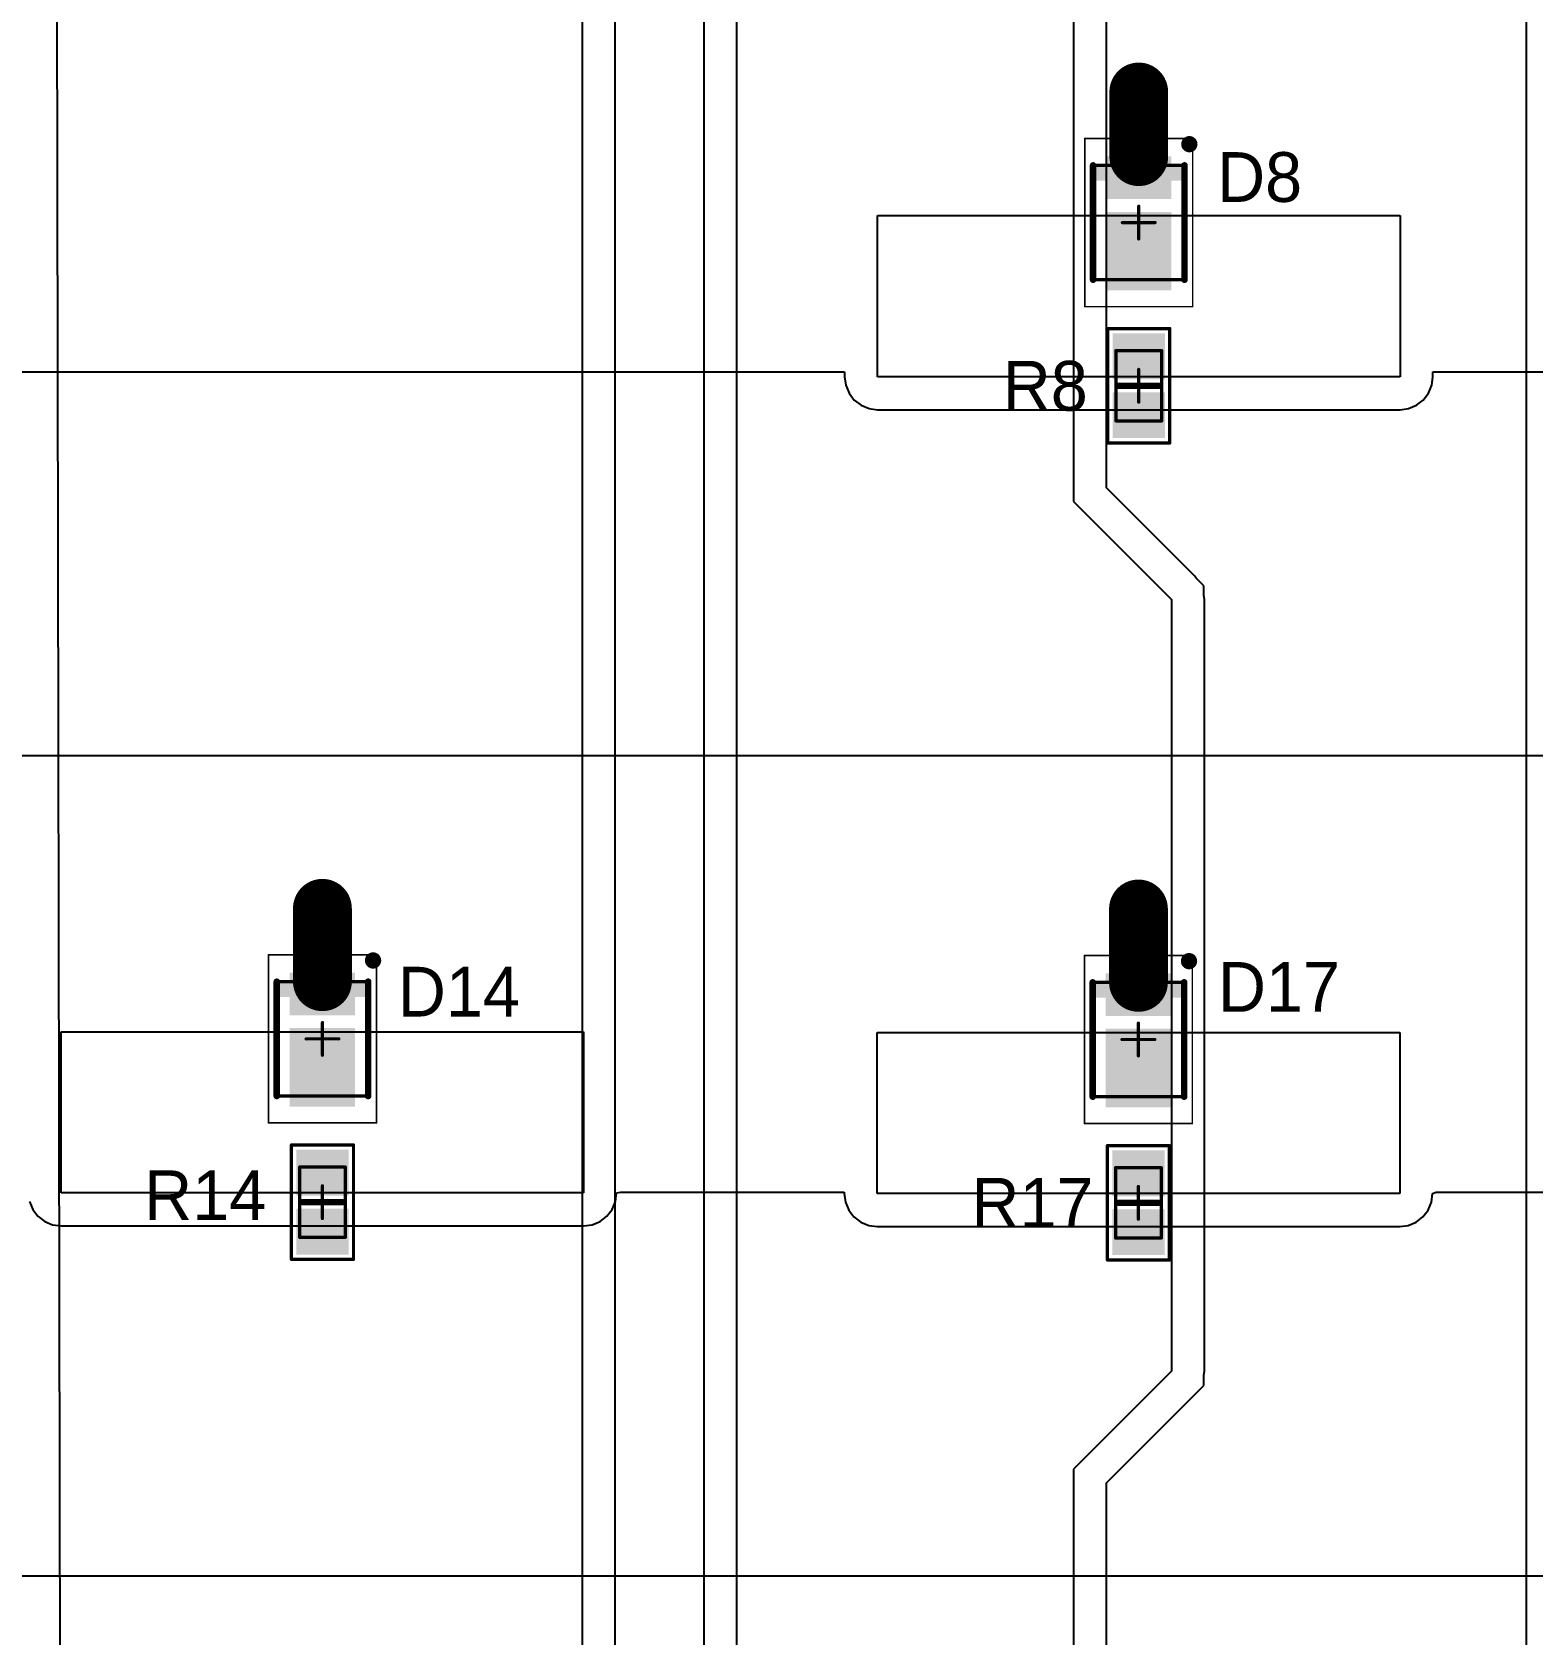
# Model space of a CAD drawing. Header units: millimetres. Extents: x -0.01 to 7.88, y -0.01 to 7.88.
# Drawn here: x 2.603 to 4.412, y 4.203 to 6.135 of the extents above; entities that cross this region are included whole.
import ezdxf

# ---------------------------------------------------------------- set-up
doc = ezdxf.new("R2010")
doc.units = ezdxf.units.MM
doc.header["$MEASUREMENT"] = 0
for name, color, linetype in [('BottomLayer', 5, 'Continuous'), ('BottomSolder', 6, 'Continuous'), ('Mechanical13', 56, 'Continuous'), ('Mechanical15', 56, 'Continuous'), ('MultiLayer', 9, 'Continuous'), ('TopLayer', 1, 'Continuous'), ('TopOverlay', 2, 'Continuous'), ('TopPaste', 8, 'Continuous'), ('TopSolder', 216, 'Continuous'), ('ViaHoleLayer', 16, 'Continuous')]:
    doc.layers.add(name, color=color, linetype=linetype)

# ---------------------------------------------------------------- blocks, each defined once
blk = doc.blocks.new('6_0805_N_28')
at = {"layer": 'Mechanical13', "const_width": 0.00394}
for points in [[(-0.0423, 0.0276), (0.0423, 0.0276)], [(-0.0423, 0.0276), (-0.0423, -0.0276)], [(0.0423, 0.0276), (0.0423, -0.0276)], [(-0.0423, -0.0276), (0.0423, -0.0276)]]:
    blk.add_lwpolyline(points, dxfattribs=at)
at = {"layer": 'Mechanical13', "const_width": 0.00197}
for points in [[(-0.0433, 0.0276, 1), (-0.0413, 0.0276, 1)], [(-0.0433, 0.0276, 1), (-0.0413, 0.0276, 1)], [(0.0413, 0.0276, 1), (0.0433, 0.0276, 1)], [(0.0413, 0.0276, 1), (0.0433, 0.0276, 1)], [(-0.0433, -0.0276, 1), (-0.0413, -0.0276, 1)], [(-0.0433, -0.0276, 1), (-0.0413, -0.0276, 1)], [(0.0413, -0.0276, 1), (0.0433, -0.0276, 1)], [(0.0413, -0.0276, 1), (0.0433, -0.0276, 1)]]:
    blk.add_lwpolyline(points, format="xyb", close=True, dxfattribs=at)
at = {"layer": 'Mechanical15', "const_width": 0.00394}
for points in [[(-0.0689, 0.0374), (0.0689, 0.0374)], [(-0.0689, 0.0374), (-0.0689, -0.0374)], [(0.0689, 0.0374), (0.0689, -0.0374)], [(0, 0.0197), (0, -0.0197)], [(-0.0197, 0), (0.0197, 0)], [(-0.0689, -0.0374), (0.0689, -0.0374)]]:
    blk.add_lwpolyline(points, dxfattribs=at)
at = {"layer": 'Mechanical15', "const_width": 0.00197}
for points in [[(-0.0699, 0.0374, 1), (-0.0679, 0.0374, 1)], [(-0.0699, 0.0374, 1), (-0.0679, 0.0374, 1)], [(0.0679, 0.0374, 1), (0.0699, 0.0374, 1)], [(0.0679, 0.0374, 1), (0.0699, 0.0374, 1)], [(-0.001, 0.0197, 1), (0.001, 0.0197, 1)], [(-0.0207, 0, 1), (-0.0187, 0, 1)], [(0.0187, 0, 1), (0.0207, 0, 1)], [(-0.001, -0.0197, 1), (0.001, -0.0197, 1)], [(-0.0699, -0.0374, 1), (-0.0679, -0.0374, 1)], [(-0.0699, -0.0374, 1), (-0.0679, -0.0374, 1)], [(0.0679, -0.0374, 1), (0.0699, -0.0374, 1)], [(0.0679, -0.0374, 1), (0.0699, -0.0374, 1)]]:
    blk.add_lwpolyline(points, format="xyb", close=True, dxfattribs=at)
at = {"layer": 'TopLayer'}
for points in [[(-0.0118, -0.0276), (-0.0118, 0.0276), (-0.0591, -0.0276), (-0.0591, 0.0276)], [(0.0591, -0.0276), (0.0591, 0.0276), (0.0118, -0.0276), (0.0118, 0.0276)]]:
    blk.add_solid(points, dxfattribs=at)
at = {"layer": 'TopOverlay', "const_width": 0.00787}
blk.add_lwpolyline([(0, 0.0236), (0, -0.0236)], dxfattribs=at)
at = {"layer": 'TopOverlay', "const_width": 0.00394}
for points in [[(-0.002, 0.0236, 1), (0.002, 0.0236, 1)], [(-0.002, -0.0236, 1), (0.002, -0.0236, 1)]]:
    blk.add_lwpolyline(points, format="xyb", close=True, dxfattribs=at)
at = {"layer": 'TopPaste'}
for points in [[(-0.0118, -0.0276), (-0.0118, 0.0276), (-0.0591, -0.0276), (-0.0591, 0.0276)], [(0.0591, -0.0276), (0.0591, 0.0276), (0.0118, -0.0276), (0.0118, 0.0276)]]:
    blk.add_solid(points, dxfattribs=at)
at = {"layer": 'TopSolder'}
for points in [[(-0.0078, -0.0316), (-0.0078, 0.0316), (-0.0631, -0.0316), (-0.0631, 0.0316)], [(0.0631, -0.0316), (0.0631, 0.0316), (0.0078, -0.0316), (0.0078, 0.0316)]]:
    blk.add_solid(points, dxfattribs=at)
blk = doc.blocks.new('6_0805_N_31')
at = {"layer": 'Mechanical13', "const_width": 0.00394}
for points in [[(-0.0423, 0.0276), (0.0423, 0.0276)], [(-0.0423, 0.0276), (-0.0423, -0.0276)], [(0.0423, 0.0276), (0.0423, -0.0276)], [(-0.0423, -0.0276), (0.0423, -0.0276)]]:
    blk.add_lwpolyline(points, dxfattribs=at)
at = {"layer": 'Mechanical13', "const_width": 0.00197}
for points in [[(-0.0433, 0.0276, 1), (-0.0413, 0.0276, 1)], [(-0.0433, 0.0276, 1), (-0.0413, 0.0276, 1)], [(0.0413, 0.0276, 1), (0.0433, 0.0276, 1)], [(0.0413, 0.0276, 1), (0.0433, 0.0276, 1)], [(-0.0433, -0.0276, 1), (-0.0413, -0.0276, 1)], [(-0.0433, -0.0276, 1), (-0.0413, -0.0276, 1)], [(0.0413, -0.0276, 1), (0.0433, -0.0276, 1)], [(0.0413, -0.0276, 1), (0.0433, -0.0276, 1)]]:
    blk.add_lwpolyline(points, format="xyb", close=True, dxfattribs=at)
at = {"layer": 'Mechanical15', "const_width": 0.00394}
for points in [[(-0.0689, 0.0374), (0.0689, 0.0374)], [(-0.0689, 0.0374), (-0.0689, -0.0374)], [(0.0689, 0.0374), (0.0689, -0.0374)], [(0, 0.0197), (0, -0.0197)], [(-0.0197, 0), (0.0197, 0)], [(-0.0689, -0.0374), (0.0689, -0.0374)]]:
    blk.add_lwpolyline(points, dxfattribs=at)
at = {"layer": 'Mechanical15', "const_width": 0.00197}
for points in [[(-0.0699, 0.0374, 1), (-0.0679, 0.0374, 1)], [(-0.0699, 0.0374, 1), (-0.0679, 0.0374, 1)], [(0.0679, 0.0374, 1), (0.0699, 0.0374, 1)], [(0.0679, 0.0374, 1), (0.0699, 0.0374, 1)], [(-0.001, 0.0197, 1), (0.001, 0.0197, 1)], [(-0.0207, 0, 1), (-0.0187, 0, 1)], [(0.0187, 0, 1), (0.0207, 0, 1)], [(-0.001, -0.0197, 1), (0.001, -0.0197, 1)], [(-0.0699, -0.0374, 1), (-0.0679, -0.0374, 1)], [(-0.0699, -0.0374, 1), (-0.0679, -0.0374, 1)], [(0.0679, -0.0374, 1), (0.0699, -0.0374, 1)], [(0.0679, -0.0374, 1), (0.0699, -0.0374, 1)]]:
    blk.add_lwpolyline(points, format="xyb", close=True, dxfattribs=at)
at = {"layer": 'TopLayer'}
for points in [[(-0.0118, -0.0276), (-0.0118, 0.0276), (-0.0591, -0.0276), (-0.0591, 0.0276)], [(0.0591, -0.0276), (0.0591, 0.0276), (0.0118, -0.0276), (0.0118, 0.0276)]]:
    blk.add_solid(points, dxfattribs=at)
at = {"layer": 'TopOverlay', "const_width": 0.00787}
blk.add_lwpolyline([(0, 0.0236), (0, -0.0236)], dxfattribs=at)
at = {"layer": 'TopOverlay', "const_width": 0.00394}
for points in [[(-0.002, 0.0236, 1), (0.002, 0.0236, 1)], [(-0.002, -0.0236, 1), (0.002, -0.0236, 1)]]:
    blk.add_lwpolyline(points, format="xyb", close=True, dxfattribs=at)
at = {"layer": 'TopPaste'}
for points in [[(-0.0118, -0.0276), (-0.0118, 0.0276), (-0.0591, -0.0276), (-0.0591, 0.0276)], [(0.0591, -0.0276), (0.0591, 0.0276), (0.0118, -0.0276), (0.0118, 0.0276)]]:
    blk.add_solid(points, dxfattribs=at)
at = {"layer": 'TopSolder'}
for points in [[(-0.0078, -0.0316), (-0.0078, 0.0316), (-0.0631, -0.0316), (-0.0631, 0.0316)], [(0.0631, -0.0316), (0.0631, 0.0316), (0.0078, -0.0316), (0.0078, 0.0316)]]:
    blk.add_solid(points, dxfattribs=at)
blk = doc.blocks.new('6_0805_N_37')
at = {"layer": 'Mechanical13', "const_width": 0.00394}
for points in [[(-0.0423, 0.0276), (0.0423, 0.0276)], [(-0.0423, 0.0276), (-0.0423, -0.0276)], [(0.0423, 0.0276), (0.0423, -0.0276)], [(-0.0423, -0.0276), (0.0423, -0.0276)]]:
    blk.add_lwpolyline(points, dxfattribs=at)
at = {"layer": 'Mechanical13', "const_width": 0.00197}
for points in [[(-0.0433, 0.0276, 1), (-0.0413, 0.0276, 1)], [(-0.0433, 0.0276, 1), (-0.0413, 0.0276, 1)], [(0.0413, 0.0276, 1), (0.0433, 0.0276, 1)], [(0.0413, 0.0276, 1), (0.0433, 0.0276, 1)], [(-0.0433, -0.0276, 1), (-0.0413, -0.0276, 1)], [(-0.0433, -0.0276, 1), (-0.0413, -0.0276, 1)], [(0.0413, -0.0276, 1), (0.0433, -0.0276, 1)], [(0.0413, -0.0276, 1), (0.0433, -0.0276, 1)]]:
    blk.add_lwpolyline(points, format="xyb", close=True, dxfattribs=at)
at = {"layer": 'Mechanical15', "const_width": 0.00394}
for points in [[(-0.0689, 0.0374), (0.0689, 0.0374)], [(-0.0689, 0.0374), (-0.0689, -0.0374)], [(0.0689, 0.0374), (0.0689, -0.0374)], [(0, 0.0197), (0, -0.0197)], [(-0.0197, 0), (0.0197, 0)], [(-0.0689, -0.0374), (0.0689, -0.0374)]]:
    blk.add_lwpolyline(points, dxfattribs=at)
at = {"layer": 'Mechanical15', "const_width": 0.00197}
for points in [[(-0.0699, 0.0374, 1), (-0.0679, 0.0374, 1)], [(-0.0699, 0.0374, 1), (-0.0679, 0.0374, 1)], [(0.0679, 0.0374, 1), (0.0699, 0.0374, 1)], [(0.0679, 0.0374, 1), (0.0699, 0.0374, 1)], [(-0.001, 0.0197, 1), (0.001, 0.0197, 1)], [(-0.0207, 0, 1), (-0.0187, 0, 1)], [(0.0187, 0, 1), (0.0207, 0, 1)], [(-0.001, -0.0197, 1), (0.001, -0.0197, 1)], [(-0.0699, -0.0374, 1), (-0.0679, -0.0374, 1)], [(-0.0699, -0.0374, 1), (-0.0679, -0.0374, 1)], [(0.0679, -0.0374, 1), (0.0699, -0.0374, 1)], [(0.0679, -0.0374, 1), (0.0699, -0.0374, 1)]]:
    blk.add_lwpolyline(points, format="xyb", close=True, dxfattribs=at)
at = {"layer": 'TopLayer'}
for points in [[(-0.0118, -0.0276), (-0.0118, 0.0276), (-0.0591, -0.0276), (-0.0591, 0.0276)], [(0.0591, -0.0276), (0.0591, 0.0276), (0.0118, -0.0276), (0.0118, 0.0276)]]:
    blk.add_solid(points, dxfattribs=at)
at = {"layer": 'TopOverlay', "const_width": 0.00787}
blk.add_lwpolyline([(0, 0.0236), (0, -0.0236)], dxfattribs=at)
at = {"layer": 'TopOverlay', "const_width": 0.00394}
for points in [[(-0.002, 0.0236, 1), (0.002, 0.0236, 1)], [(-0.002, -0.0236, 1), (0.002, -0.0236, 1)]]:
    blk.add_lwpolyline(points, format="xyb", close=True, dxfattribs=at)
at = {"layer": 'TopPaste'}
for points in [[(-0.0118, -0.0276), (-0.0118, 0.0276), (-0.0591, -0.0276), (-0.0591, 0.0276)], [(0.0591, -0.0276), (0.0591, 0.0276), (0.0118, -0.0276), (0.0118, 0.0276)]]:
    blk.add_solid(points, dxfattribs=at)
at = {"layer": 'TopSolder'}
for points in [[(-0.0078, -0.0316), (-0.0078, 0.0316), (-0.0631, -0.0316), (-0.0631, 0.0316)], [(0.0631, -0.0316), (0.0631, 0.0316), (0.0078, -0.0316), (0.0078, 0.0316)]]:
    blk.add_solid(points, dxfattribs=at)
blk = doc.blocks.new('DIOM3528X07N_82')
at = {"layer": 'Mechanical13', "const_width": 0.00394}
for points in [[(0.0689, 0.0551), (-0.0689, 0.0551)], [(-0.0689, -0.0551), (-0.0689, 0.0551)], [(0.0689, -0.0551), (0.0689, 0.0551)], [(0.0689, -0.0551), (-0.0689, -0.0551)]]:
    blk.add_lwpolyline(points, dxfattribs=at)
at = {"layer": 'Mechanical13', "const_width": 0.00197}
for points in [[(-0.0699, 0.0551, 1), (-0.0679, 0.0551, 1)], [(-0.0699, 0.0551, 1), (-0.0679, 0.0551, 1)], [(0.0679, 0.0551, 1), (0.0699, 0.0551, 1)], [(0.0679, 0.0551, 1), (0.0699, 0.0551, 1)], [(-0.0699, -0.0551, 1), (-0.0679, -0.0551, 1)], [(-0.0699, -0.0551, 1), (-0.0679, -0.0551, 1)], [(0.0679, -0.0551, 1), (0.0699, -0.0551, 1)], [(0.0679, -0.0551, 1), (0.0699, -0.0551, 1)]]:
    blk.add_lwpolyline(points, format="xyb", close=True, dxfattribs=at)
at = {"layer": 'Mechanical13'}
blk.add_solid([(-0.0689, -0.0551), (-0.0504, -0.0551), (-0.0689, 0.0551), (-0.0504, 0.0551)], dxfattribs=at)
at = {"layer": 'Mechanical15'}
for points, const_width in [([(0.1014, 0.065), (-0.1014, 0.065)], 0.00197), ([(-0.1014, -0.065), (-0.1014, 0.065)], 0.00197), ([(0.1014, -0.065), (0.1014, 0.065)], 0.00197), ([(0, -0.0197), (0, 0.0197)], 0.00394), ([(0.0197, 0), (-0.0197, 0)], 0.00394), ([(0.1014, -0.065), (-0.1014, -0.065)], 0.00197)]:
    blk.add_lwpolyline(points, dxfattribs=dict(at, const_width=const_width))
for points, const_width in [([(-0.1019, 0.065, 1), (-0.1009, 0.065, 1)], 0.000984), ([(-0.1019, 0.065, 1), (-0.1009, 0.065, 1)], 0.000984), ([(0.1009, 0.065, 1), (0.1019, 0.065, 1)], 0.000984), ([(0.1009, 0.065, 1), (0.1019, 0.065, 1)], 0.000984), ([(-0.001, 0.0197, 1), (0.001, 0.0197, 1)], 0.00197), ([(-0.0207, 0, 1), (-0.0187, 0, 1)], 0.00197), ([(0.0187, 0, 1), (0.0207, 0, 1)], 0.00197), ([(-0.001, -0.0197, 1), (0.001, -0.0197, 1)], 0.00197), ([(-0.1019, -0.065, 1), (-0.1009, -0.065, 1)], 0.000984), ([(-0.1019, -0.065, 1), (-0.1009, -0.065, 1)], 0.000984), ([(0.1009, -0.065, 1), (0.1019, -0.065, 1)], 0.000984), ([(0.1009, -0.065, 1), (0.1019, -0.065, 1)], 0.000984)]:
    blk.add_lwpolyline(points, format="xyb", close=True, dxfattribs=dict(at, const_width=const_width))
at = {"layer": 'TopLayer'}
for points in [[(-0.0325, -0.0354), (-0.0325, 0.0354), (-0.0758, -0.0354), (-0.0758, 0.0354)], [(0.0778, -0.0354), (0.0778, 0.0354), (-0.0089, -0.0354), (-0.0089, 0.0354)]]:
    blk.add_solid(points, dxfattribs=at)
at = {"layer": 'TopOverlay'}
for points, const_width in [([(-0.0896, 0.061, 1), (-0.0994, 0.061, 1)], 0.00984), ([(-0.1019, 0.061, 1), (-0.0969, 0.061, 1)], 0.00492), ([(-0.092, 0.061, 1), (-0.0871, 0.061, 1)], 0.00492), ([(-0.0709, 0.0551, 1), (-0.0669, 0.0551, 1)], 0.00394), ([(0.0669, 0.0551, 1), (0.0709, 0.0551, 1)], 0.00394), ([(-0.0709, -0.0551, 1), (-0.0669, -0.0551, 1)], 0.00394), ([(0.0669, -0.0551, 1), (0.0709, -0.0551, 1)], 0.00394)]:
    blk.add_lwpolyline(points, format="xyb", close=True, dxfattribs=dict(at, const_width=const_width))
at = {"layer": 'TopOverlay', "const_width": 0.00787}
for points in [[(0.0689, 0.0551), (-0.0689, 0.0551)], [(0.0689, -0.0551), (-0.0689, -0.0551)]]:
    blk.add_lwpolyline(points, dxfattribs=at)
at = {"layer": 'TopPaste'}
for points in [[(-0.0325, -0.0354), (-0.0325, 0.0354), (-0.0758, -0.0354), (-0.0758, 0.0354)], [(0.0778, -0.0354), (0.0778, 0.0354), (-0.0089, -0.0354), (-0.0089, 0.0354)]]:
    blk.add_solid(points, dxfattribs=at)
at = {"layer": 'TopSolder'}
for points in [[(-0.0285, -0.0394), (-0.0285, 0.0394), (-0.0798, -0.0394), (-0.0798, 0.0394)], [(0.0818, -0.0394), (0.0818, 0.0394), (-0.0129, -0.0394), (-0.0129, 0.0394)]]:
    blk.add_solid(points, dxfattribs=at)
blk = doc.blocks.new('DIOM3528X07N_85')
at = {"layer": 'Mechanical13', "const_width": 0.00394}
for points in [[(0.0689, 0.0551), (-0.0689, 0.0551)], [(-0.0689, -0.0551), (-0.0689, 0.0551)], [(0.0689, -0.0551), (0.0689, 0.0551)], [(0.0689, -0.0551), (-0.0689, -0.0551)]]:
    blk.add_lwpolyline(points, dxfattribs=at)
at = {"layer": 'Mechanical13', "const_width": 0.00197}
for points in [[(-0.0699, 0.0551, 1), (-0.0679, 0.0551, 1)], [(-0.0699, 0.0551, 1), (-0.0679, 0.0551, 1)], [(0.0679, 0.0551, 1), (0.0699, 0.0551, 1)], [(0.0679, 0.0551, 1), (0.0699, 0.0551, 1)], [(-0.0699, -0.0551, 1), (-0.0679, -0.0551, 1)], [(-0.0699, -0.0551, 1), (-0.0679, -0.0551, 1)], [(0.0679, -0.0551, 1), (0.0699, -0.0551, 1)], [(0.0679, -0.0551, 1), (0.0699, -0.0551, 1)]]:
    blk.add_lwpolyline(points, format="xyb", close=True, dxfattribs=at)
at = {"layer": 'Mechanical13'}
blk.add_solid([(-0.0689, -0.0551), (-0.0504, -0.0551), (-0.0689, 0.0551), (-0.0504, 0.0551)], dxfattribs=at)
at = {"layer": 'Mechanical15'}
for points, const_width in [([(0.1014, 0.065), (-0.1014, 0.065)], 0.00197), ([(-0.1014, -0.065), (-0.1014, 0.065)], 0.00197), ([(0.1014, -0.065), (0.1014, 0.065)], 0.00197), ([(0, -0.0197), (0, 0.0197)], 0.00394), ([(0.0197, 0), (-0.0197, 0)], 0.00394), ([(0.1014, -0.065), (-0.1014, -0.065)], 0.00197)]:
    blk.add_lwpolyline(points, dxfattribs=dict(at, const_width=const_width))
for points, const_width in [([(-0.1019, 0.065, 1), (-0.1009, 0.065, 1)], 0.000984), ([(-0.1019, 0.065, 1), (-0.1009, 0.065, 1)], 0.000984), ([(0.1009, 0.065, 1), (0.1019, 0.065, 1)], 0.000984), ([(0.1009, 0.065, 1), (0.1019, 0.065, 1)], 0.000984), ([(-0.001, 0.0197, 1), (0.001, 0.0197, 1)], 0.00197), ([(-0.0207, 0, 1), (-0.0187, 0, 1)], 0.00197), ([(0.0187, 0, 1), (0.0207, 0, 1)], 0.00197), ([(-0.001, -0.0197, 1), (0.001, -0.0197, 1)], 0.00197), ([(-0.1019, -0.065, 1), (-0.1009, -0.065, 1)], 0.000984), ([(-0.1019, -0.065, 1), (-0.1009, -0.065, 1)], 0.000984), ([(0.1009, -0.065, 1), (0.1019, -0.065, 1)], 0.000984), ([(0.1009, -0.065, 1), (0.1019, -0.065, 1)], 0.000984)]:
    blk.add_lwpolyline(points, format="xyb", close=True, dxfattribs=dict(at, const_width=const_width))
at = {"layer": 'TopLayer'}
for points in [[(-0.0325, -0.0354), (-0.0325, 0.0354), (-0.0758, -0.0354), (-0.0758, 0.0354)], [(0.0778, -0.0354), (0.0778, 0.0354), (-0.0089, -0.0354), (-0.0089, 0.0354)]]:
    blk.add_solid(points, dxfattribs=at)
at = {"layer": 'TopOverlay'}
for points, const_width in [([(-0.0896, 0.061, 1), (-0.0994, 0.061, 1)], 0.00984), ([(-0.1019, 0.061, 1), (-0.0969, 0.061, 1)], 0.00492), ([(-0.092, 0.061, 1), (-0.0871, 0.061, 1)], 0.00492), ([(-0.0709, 0.0551, 1), (-0.0669, 0.0551, 1)], 0.00394), ([(0.0669, 0.0551, 1), (0.0709, 0.0551, 1)], 0.00394), ([(-0.0709, -0.0551, 1), (-0.0669, -0.0551, 1)], 0.00394), ([(0.0669, -0.0551, 1), (0.0709, -0.0551, 1)], 0.00394)]:
    blk.add_lwpolyline(points, format="xyb", close=True, dxfattribs=dict(at, const_width=const_width))
at = {"layer": 'TopOverlay', "const_width": 0.00787}
for points in [[(0.0689, 0.0551), (-0.0689, 0.0551)], [(0.0689, -0.0551), (-0.0689, -0.0551)]]:
    blk.add_lwpolyline(points, dxfattribs=at)
at = {"layer": 'TopPaste'}
for points in [[(-0.0325, -0.0354), (-0.0325, 0.0354), (-0.0758, -0.0354), (-0.0758, 0.0354)], [(0.0778, -0.0354), (0.0778, 0.0354), (-0.0089, -0.0354), (-0.0089, 0.0354)]]:
    blk.add_solid(points, dxfattribs=at)
at = {"layer": 'TopSolder'}
for points in [[(-0.0285, -0.0394), (-0.0285, 0.0394), (-0.0798, -0.0394), (-0.0798, 0.0394)], [(0.0818, -0.0394), (0.0818, 0.0394), (-0.0129, -0.0394), (-0.0129, 0.0394)]]:
    blk.add_solid(points, dxfattribs=at)
blk = doc.blocks.new('DIOM3528X07N_91')
at = {"layer": 'Mechanical13', "const_width": 0.00394}
for points in [[(0.0689, 0.0551), (-0.0689, 0.0551)], [(-0.0689, -0.0551), (-0.0689, 0.0551)], [(0.0689, -0.0551), (0.0689, 0.0551)], [(0.0689, -0.0551), (-0.0689, -0.0551)]]:
    blk.add_lwpolyline(points, dxfattribs=at)
at = {"layer": 'Mechanical13', "const_width": 0.00197}
for points in [[(-0.0699, 0.0551, 1), (-0.0679, 0.0551, 1)], [(-0.0699, 0.0551, 1), (-0.0679, 0.0551, 1)], [(0.0679, 0.0551, 1), (0.0699, 0.0551, 1)], [(0.0679, 0.0551, 1), (0.0699, 0.0551, 1)], [(-0.0699, -0.0551, 1), (-0.0679, -0.0551, 1)], [(-0.0699, -0.0551, 1), (-0.0679, -0.0551, 1)], [(0.0679, -0.0551, 1), (0.0699, -0.0551, 1)], [(0.0679, -0.0551, 1), (0.0699, -0.0551, 1)]]:
    blk.add_lwpolyline(points, format="xyb", close=True, dxfattribs=at)
at = {"layer": 'Mechanical13'}
blk.add_solid([(-0.0689, -0.0551), (-0.0504, -0.0551), (-0.0689, 0.0551), (-0.0504, 0.0551)], dxfattribs=at)
at = {"layer": 'Mechanical15'}
for points, const_width in [([(0.1014, 0.065), (-0.1014, 0.065)], 0.00197), ([(-0.1014, -0.065), (-0.1014, 0.065)], 0.00197), ([(0.1014, -0.065), (0.1014, 0.065)], 0.00197), ([(0, -0.0197), (0, 0.0197)], 0.00394), ([(0.0197, 0), (-0.0197, 0)], 0.00394), ([(0.1014, -0.065), (-0.1014, -0.065)], 0.00197)]:
    blk.add_lwpolyline(points, dxfattribs=dict(at, const_width=const_width))
for points, const_width in [([(-0.1019, 0.065, 1), (-0.1009, 0.065, 1)], 0.000984), ([(-0.1019, 0.065, 1), (-0.1009, 0.065, 1)], 0.000984), ([(0.1009, 0.065, 1), (0.1019, 0.065, 1)], 0.000984), ([(0.1009, 0.065, 1), (0.1019, 0.065, 1)], 0.000984), ([(-0.001, 0.0197, 1), (0.001, 0.0197, 1)], 0.00197), ([(-0.0207, 0, 1), (-0.0187, 0, 1)], 0.00197), ([(0.0187, 0, 1), (0.0207, 0, 1)], 0.00197), ([(-0.001, -0.0197, 1), (0.001, -0.0197, 1)], 0.00197), ([(-0.1019, -0.065, 1), (-0.1009, -0.065, 1)], 0.000984), ([(-0.1019, -0.065, 1), (-0.1009, -0.065, 1)], 0.000984), ([(0.1009, -0.065, 1), (0.1019, -0.065, 1)], 0.000984), ([(0.1009, -0.065, 1), (0.1019, -0.065, 1)], 0.000984)]:
    blk.add_lwpolyline(points, format="xyb", close=True, dxfattribs=dict(at, const_width=const_width))
at = {"layer": 'TopLayer'}
for points in [[(-0.0325, -0.0354), (-0.0325, 0.0354), (-0.0758, -0.0354), (-0.0758, 0.0354)], [(0.0778, -0.0354), (0.0778, 0.0354), (-0.0089, -0.0354), (-0.0089, 0.0354)]]:
    blk.add_solid(points, dxfattribs=at)
at = {"layer": 'TopOverlay'}
for points, const_width in [([(-0.0896, 0.061, 1), (-0.0994, 0.061, 1)], 0.00984), ([(-0.1019, 0.061, 1), (-0.0969, 0.061, 1)], 0.00492), ([(-0.092, 0.061, 1), (-0.0871, 0.061, 1)], 0.00492), ([(-0.0709, 0.0551, 1), (-0.0669, 0.0551, 1)], 0.00394), ([(0.0669, 0.0551, 1), (0.0709, 0.0551, 1)], 0.00394), ([(-0.0709, -0.0551, 1), (-0.0669, -0.0551, 1)], 0.00394), ([(0.0669, -0.0551, 1), (0.0709, -0.0551, 1)], 0.00394)]:
    blk.add_lwpolyline(points, format="xyb", close=True, dxfattribs=dict(at, const_width=const_width))
at = {"layer": 'TopOverlay', "const_width": 0.00787}
for points in [[(0.0689, 0.0551), (-0.0689, 0.0551)], [(0.0689, -0.0551), (-0.0689, -0.0551)]]:
    blk.add_lwpolyline(points, dxfattribs=at)
at = {"layer": 'TopPaste'}
for points in [[(-0.0325, -0.0354), (-0.0325, 0.0354), (-0.0758, -0.0354), (-0.0758, 0.0354)], [(0.0778, -0.0354), (0.0778, 0.0354), (-0.0089, -0.0354), (-0.0089, 0.0354)]]:
    blk.add_solid(points, dxfattribs=at)
at = {"layer": 'TopSolder'}
for points in [[(-0.0285, -0.0394), (-0.0285, 0.0394), (-0.0798, -0.0394), (-0.0798, 0.0394)], [(0.0818, -0.0394), (0.0818, 0.0394), (-0.0129, -0.0394), (-0.0129, 0.0394)]]:
    blk.add_solid(points, dxfattribs=at)

msp = doc.modelspace()

# ---------------------------------------------------------------- linework, layer by layer
at = {"layer": 'BottomLayer'}
for p, q in [((3.4126, 7.4307), (3.4126, 1.0588)), ((3.4523, 1.0588), (3.4523, 7.4344)), ((3.2661, 7.3972), (3.2661, 1.0506)), ((3.3058, 1.0506), (3.3058, 7.3972)), ((4.404, 7.3653), (4.404, 2.0003)), ((2.6417, 1.0506), (2.6315, 6.9921)), ((3.8583, 6.4409), (3.8583, 5.5693)), ((3.898, 5.5857), (3.898, 6.4232)), ((3.9651, 5.5186), (3.898, 5.5857)), ((3.8583, 5.5693), (3.937, 5.4905)), ((4.0045, 5.4792), (3.9651, 5.5186)), ((3.9651, 5.5186), (3.9651, 5.5186)), ((3.9651, 5.5186), (3.9651, 5.5186)), ((3.937, 5.4905), (3.9764, 5.4512)), ((4.0063, 5.4768), (4.0045, 5.4792)), ((4.0154, 5.4677), (4.0063, 5.4768)), ((3.9764, 5.4512), (3.9764, 4.5208)), ((4.0154, 5.4563), (4.0154, 5.4677)), ((4.0161, 5.4512), (4.0154, 5.4563)), ((4.0161, 4.5208), (4.0161, 5.4512)), ((4.0161, 5.4512), (4.0161, 5.4512)), ((4.0161, 5.4512), (4.0161, 5.4512)), ((4.0161, 5.4512), (4.0161, 5.4512)), ((3.9764, 4.5208), (3.8583, 4.4026)), ((3.898, 4.3859), (4.0154, 4.5033)), ((4.0154, 4.5156), (4.0161, 4.5208)), ((4.0154, 4.5033), (4.0154, 4.5156)), ((3.8583, 4.4026), (3.8583, 3.5999)), ((3.898, 3.6164), (3.898, 4.3859))]:
    msp.add_line(p, q, dxfattribs=at)
at = {"layer": 'BottomLayer', "const_width": 0.025}
for points in [[(3.9245, 6.063, 1), (3.9495, 6.063, 1)], [(2.9403, 5.0787, 1), (2.9653, 5.0787, 1)], [(3.9241, 5.0779, 1), (3.9491, 5.0779, 1)]]:
    msp.add_lwpolyline(points, format="xyb", close=True, dxfattribs=at)
at = {"layer": 'BottomSolder', "const_width": 0.029}
for points in [[(3.9225, 6.063, 1), (3.9515, 6.063, 1)], [(2.9383, 5.0787, 1), (2.9673, 5.0787, 1)], [(3.9221, 5.0779, 1), (3.9511, 5.0779, 1)]]:
    msp.add_lwpolyline(points, format="xyb", close=True, dxfattribs=at)
at = {"layer": 'MultiLayer', "const_width": 0.025}
for points in [[(3.9245, 6.063, 1), (3.9495, 6.063, 1)], [(2.9403, 5.0787, 1), (2.9653, 5.0787, 1)], [(3.9241, 5.0779, 1), (3.9491, 5.0779, 1)]]:
    msp.add_lwpolyline(points, format="xyb", close=True, dxfattribs=at)
at = {"layer": 'TopLayer'}
for p, q in [((3.622, 5.7196), (3.622, 5.9139)), ((3.622, 5.9139), (4.252, 5.9139)), ((4.252, 5.9139), (4.252, 5.7196)), ((2.3232, 5.7254), (3.5823, 5.7254)), ((3.5823, 5.7254), (3.5823, 5.7196)), ((4.2917, 5.7196), (4.2917, 5.7254)), ((4.2917, 5.7254), (4.566, 5.7254)), ((3.5823, 5.7196), (3.5837, 5.7093)), ((3.5837, 5.7093), (3.5877, 5.6997)), ((4.252, 5.7196), (3.622, 5.7196)), ((4.2864, 5.6997), (4.2903, 5.7093)), ((4.2903, 5.7093), (4.2917, 5.7196)), ((3.5877, 5.6997), (3.594, 5.6915)), ((3.594, 5.6915), (3.6022, 5.6852)), ((3.6022, 5.6852), (3.6118, 5.6812)), ((4.2622, 5.6812), (4.2718, 5.6852)), ((4.2718, 5.6852), (4.28, 5.6915)), ((4.28, 5.6915), (4.2864, 5.6997)), ((3.6118, 5.6812), (3.622, 5.6799)), ((3.622, 5.6799), (4.252, 5.6799)), ((4.252, 5.6799), (4.2622, 5.6812)), ((7.874, 5.2624), (0.3346, 5.2624)), ((2.6378, 4.7356), (2.6378, 4.9299)), ((2.6378, 4.9299), (3.2677, 4.9299)), ((3.2677, 4.9299), (3.2677, 4.7356)), ((3.6217, 4.7348), (3.6217, 4.9291)), ((3.6217, 4.9291), (4.2516, 4.9291)), ((4.2516, 4.9291), (4.2516, 4.7348)), ((3.2677, 4.7356), (2.6378, 4.7356)), ((3.3061, 4.7253), (3.3074, 4.7356)), ((3.3074, 4.7356), (3.3123, 4.7364)), ((3.3123, 4.7364), (3.582, 4.7364)), ((3.582, 4.7364), (3.582, 4.7348)), ((4.2913, 4.7348), (4.2957, 4.7364)), ((4.2957, 4.7364), (4.5666, 4.7364)), ((2.5994, 4.7253), (2.6034, 4.7157)), ((2.6034, 4.7157), (2.6097, 4.7075)), ((3.2958, 4.7075), (3.3021, 4.7157)), ((3.3021, 4.7157), (3.3061, 4.7253)), ((3.582, 4.7348), (3.5833, 4.7245)), ((3.5833, 4.7245), (3.5873, 4.7149)), ((4.2516, 4.7348), (3.6217, 4.7348)), ((4.286, 4.7149), (4.29, 4.7245)), ((4.29, 4.7245), (4.2913, 4.7348)), ((2.6097, 4.7075), (2.6179, 4.7012)), ((2.6179, 4.7012), (2.6275, 4.6972)), ((2.6275, 4.6972), (2.6378, 4.6959)), ((3.2677, 4.6959), (3.278, 4.6972)), ((3.278, 4.6972), (3.2876, 4.7012)), ((3.2876, 4.7012), (3.2958, 4.7075)), ((3.5873, 4.7149), (3.5936, 4.7067)), ((3.5936, 4.7067), (3.6018, 4.7004)), ((3.6018, 4.7004), (3.6114, 4.6964)), ((3.6114, 4.6964), (3.6217, 4.6951)), ((4.2516, 4.6951), (4.2619, 4.6964)), ((4.2619, 4.6964), (4.2715, 4.7004)), ((4.2715, 4.7004), (4.2797, 4.7067)), ((4.2797, 4.7067), (4.286, 4.7149)), ((2.6378, 4.6959), (3.2677, 4.6959)), ((3.6217, 4.6951), (4.2516, 4.6951)), ((7.874, 4.2733), (0.3346, 4.2733))]:
    msp.add_line(p, q, dxfattribs=at)
at = {"layer": 'TopLayer', "const_width": 0.0709}
for points in [[(3.937, 5.9849), (3.937, 6.063)], [(2.9528, 4.9902), (2.9528, 5.0787)], [(3.9366, 4.9894), (3.9366, 5.0779)]]:
    msp.add_lwpolyline(points, dxfattribs=at)
at = {"layer": 'TopLayer'}
for points, const_width in [([(3.9193, 6.063, 1), (3.9547, 6.063, 1)], 0.0354), ([(3.9245, 6.063, 1), (3.9495, 6.063, 1)], 0.025), ([(3.9193, 5.9849, 1), (3.9547, 5.9849, 1)], 0.0354), ([(2.935, 5.0787, 1), (2.9705, 5.0787, 1)], 0.0354), ([(2.9403, 5.0787, 1), (2.9653, 5.0787, 1)], 0.025), ([(3.9189, 5.0779, 1), (3.9544, 5.0779, 1)], 0.0354), ([(3.9241, 5.0779, 1), (3.9491, 5.0779, 1)], 0.025), ([(2.935, 4.9902, 1), (2.9705, 4.9902, 1)], 0.0354), ([(3.9189, 4.9894, 1), (3.9544, 4.9894, 1)], 0.0354)]:
    msp.add_lwpolyline(points, format="xyb", close=True, dxfattribs=dict(at, const_width=const_width))
at = {"layer": 'TopSolder', "const_width": 0.029}
for points in [[(3.9225, 6.063, 1), (3.9515, 6.063, 1)], [(2.9383, 5.0787, 1), (2.9673, 5.0787, 1)], [(3.9221, 5.0779, 1), (3.9511, 5.0779, 1)]]:
    msp.add_lwpolyline(points, format="xyb", close=True, dxfattribs=at)
at = {"layer": 'ViaHoleLayer', "const_width": 0.014}
for points in [[(3.93, 6.063, 1), (3.944, 6.063, 1)], [(2.9458, 5.0787, 1), (2.9598, 5.0787, 1)], [(3.9296, 5.0779, 1), (3.9436, 5.0779, 1)]]:
    msp.add_lwpolyline(points, format="xyb", close=True, dxfattribs=at)

# ---------------------------------------------------------------- block references
for name, p, rotation in [('DIOM3528X07N_91', (3.937, 5.9055), 270), ('6_0805_N_37', (3.937, 5.7087), 90), ('DIOM3528X07N_85', (2.9528, 4.9213), 270), ('DIOM3528X07N_82', (3.9366, 4.9205), 270), ('6_0805_N_31', (2.9528, 4.7244), 90), ('6_0805_N_28', (3.9366, 4.7236), 90)]:
    msp.add_blockref(name, p, dxfattribs=dict(rotation=rotation))

# ---------------------------------------------------------------- texts
at = {"layer": 'TopOverlay'}
for s, p in [('D8', (4.0314, 5.9304)), ('R8', (3.773, 5.6787)), ('D14', (3.0436, 4.9482)), ('D17', (4.0324, 4.9539)), ('R14', (2.7378, 4.7027)), ('R17', (3.7352, 4.6936))]:
    msp.add_text(s, height=0.06, dxfattribs=at).set_placement(p)

doc.saveas('drawing.dxf')
